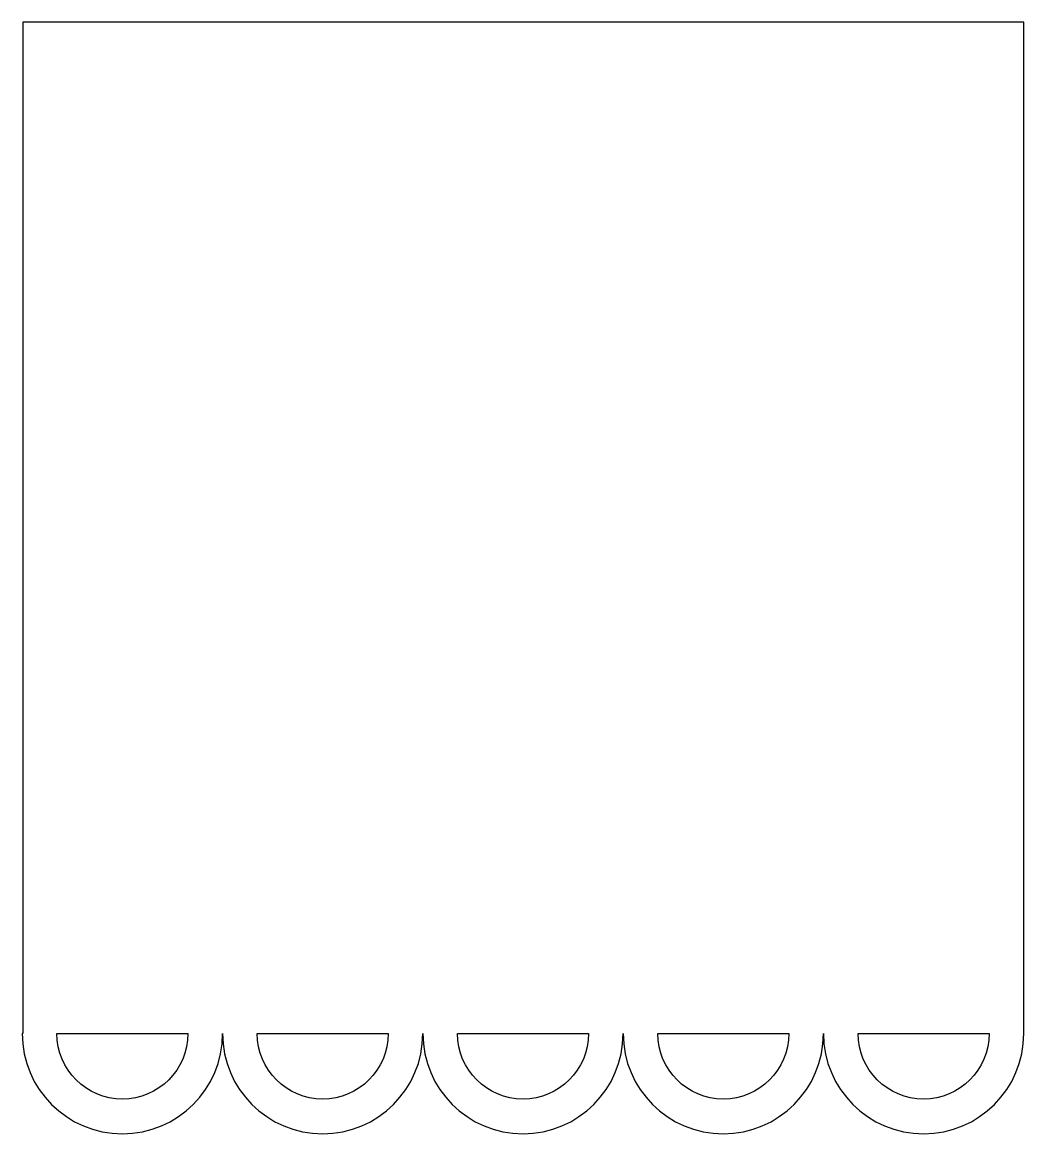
# Model space of a CAD drawing. Header units: centimetres. Extents: x -6.9 to 6.9, y -7.6 to 7.6.
import ezdxf

# ---------------------------------------------------------------- set-up
doc = ezdxf.new("R2010")
doc.units = ezdxf.units.CM
doc.header["$MEASUREMENT"] = 0
doc.layers.add('Camada 1', color=7, linetype='Continuous')

msp = doc.modelspace()

# ---------------------------------------------------------------- linework, layer by layer
at = {"layer": 'Camada 1'}
for points, knots in [([(5.50333, -7.63323), (4.74347, -7.63323), (4.1275, -7.01725), (4.1275, -6.2574), (4.1275, -6.2574), (4.1275, -7.01726), (3.51152, -7.63323), (2.75167, -7.63323), (2.75167, -7.63323), (1.99182, -7.63323), (1.37584, -7.01725), (1.37584, -6.2574), (1.37584, -6.2574), (1.37584, -7.01726), (0.75986, -7.63323), (0.00001, -7.63323), (0.00001, -7.63323), (-0.75984, -7.63323), (-1.37582, -7.01725), (-1.37582, -6.2574), (-1.37582, -6.2574), (-1.37582, -7.01726), (-1.9918, -7.63323), (-2.75165, -7.63323), (-2.75165, -7.63323), (-3.5115, -7.63323), (-4.12748, -7.01725), (-4.12748, -6.2574), (-4.12748, -6.2574), (-4.12748, -7.01726), (-4.74346, -7.63323), (-5.50331, -7.63323), (-5.50331, -7.63323), (-6.26316, -7.63323), (-6.87917, -7.01725), (-6.87917, -6.2574), (-6.87917, -6.2574), (-6.87917, -6.2574), (-6.87237, -6.2574), (-6.87237, -6.2574), (-6.87237, -6.2574), (-6.87237, -6.2574), (-6.87237, 0.01323), (-6.87237, 0.01323), (-6.87237, 0.01323), (-6.87237, 0.01323), (-6.87237, 7.63323), (-6.87237, 7.63323), (-6.87237, 7.63323), (-6.87237, 7.63323), (6.87917, 7.63323), (6.87917, 7.63323), (6.87917, 7.63323), (6.87917, 7.63323), (6.87917, 0.01323), (6.87917, 0.01323), (6.87917, 0.01323), (6.87917, 0.01323), (6.87917, -6.2574), (6.87917, -6.2574), (6.87917, -6.2574), (6.87917, -7.01725), (6.26319, -7.63323), (5.50333, -7.63323)], [0, 0, 0, 0, 0.05882353, 0.05882353, 0.05882353, 0.05882353, 0.11764706, 0.11764706, 0.11764706, 0.11764706, 0.17647059, 0.17647059, 0.17647059, 0.17647059, 0.23529412, 0.23529412, 0.23529412, 0.23529412, 0.29411765, 0.29411765, 0.29411765, 0.29411765, 0.35294118, 0.35294118, 0.35294118, 0.35294118, 0.41176471, 0.41176471, 0.41176471, 0.41176471, 0.47058824, 0.47058824, 0.47058824, 0.47058824, 0.52941176, 0.52941176, 0.52941176, 0.52941176, 0.58823529, 0.58823529, 0.58823529, 0.58823529, 0.64705882, 0.64705882, 0.64705882, 0.64705882, 0.70588235, 0.70588235, 0.70588235, 0.70588235, 0.76470588, 0.76470588, 0.76470588, 0.76470588, 0.82352941, 0.82352941, 0.82352941, 0.82352941, 0.88235294, 0.88235294, 0.88235294, 0.88235294, 1, 1, 1, 1]), ([(-6.40292, -6.2574), (-6.40292, -6.75421), (-6.00017, -7.15698), (-5.50334, -7.15698), (-5.50334, -7.15698), (-5.00651, -7.15698), (-4.60376, -6.7542), (-4.60376, -6.2574), (-4.60376, -6.2574), (-4.60376, -6.2574), (-6.40292, -6.2574), (-6.40292, -6.2574)], [0, 0, 0, 0, 0.25, 0.25, 0.25, 0.25, 0.5, 0.5, 0.5, 0.5, 1, 1, 1, 1]), ([(-3.65125, -6.2574), (-3.65125, -6.75421), (-3.2485, -7.15698), (-2.75167, -7.15698), (-2.75167, -7.15698), (-2.25484, -7.15698), (-1.85209, -6.7542), (-1.85209, -6.2574), (-1.85209, -6.2574), (-1.85209, -6.2574), (-3.65125, -6.2574), (-3.65125, -6.2574)], [0, 0, 0, 0, 0.25, 0.25, 0.25, 0.25, 0.5, 0.5, 0.5, 0.5, 1, 1, 1, 1]), ([(-0.89958, -6.2574), (-0.89958, -6.75421), (-0.49683, -7.15698), (0, -7.15698), (0, -7.15698), (0.49681, -7.15698), (0.89958, -6.7542), (0.89958, -6.2574), (0.89958, -6.2574), (0.89958, -6.2574), (-0.89958, -6.2574), (-0.89958, -6.2574)], [0, 0, 0, 0, 0.25, 0.25, 0.25, 0.25, 0.5, 0.5, 0.5, 0.5, 1, 1, 1, 1]), ([(1.85208, -6.2574), (1.85208, -6.75421), (2.25483, -7.15698), (2.75166, -7.15698), (2.75166, -7.15698), (3.24847, -7.15698), (3.65124, -6.7542), (3.65124, -6.2574), (3.65124, -6.2574), (3.65124, -6.2574), (1.85208, -6.2574), (1.85208, -6.2574)], [0, 0, 0, 0, 0.25, 0.25, 0.25, 0.25, 0.5, 0.5, 0.5, 0.5, 1, 1, 1, 1]), ([(4.60375, -6.2574), (4.60375, -6.75421), (5.00653, -7.15698), (5.50333, -7.15698), (5.50333, -7.15698), (6.00016, -7.15698), (6.40291, -6.7542), (6.40291, -6.2574), (6.40291, -6.2574), (6.40291, -6.2574), (4.60375, -6.2574), (4.60375, -6.2574)], [0, 0, 0, 0, 0.25, 0.25, 0.25, 0.25, 0.5, 0.5, 0.5, 0.5, 1, 1, 1, 1])]:
    msp.add_open_spline(points, degree=3, knots=knots, dxfattribs=at)

doc.saveas('drawing.dxf')
